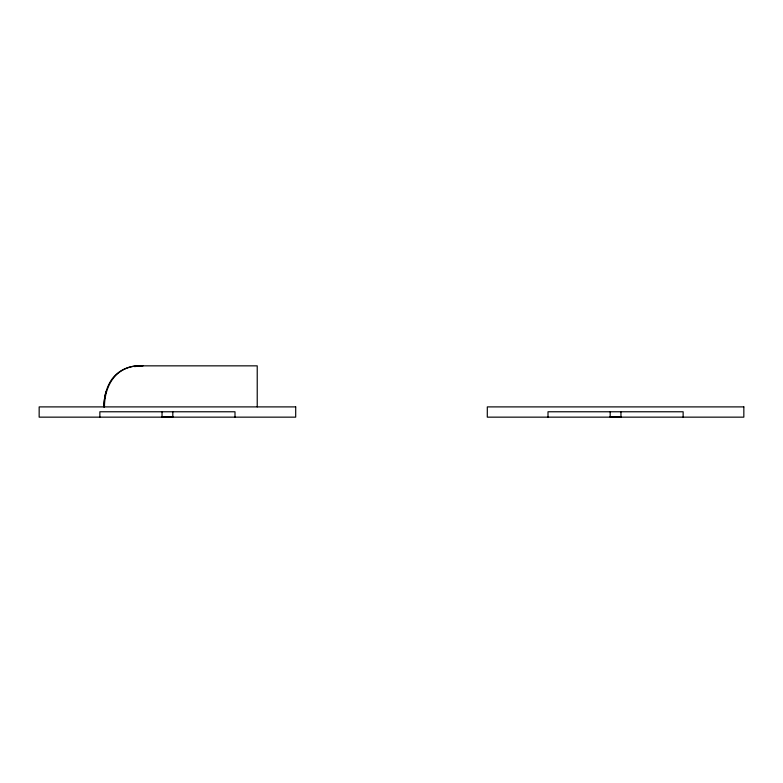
<?xml version="1.0" encoding="UTF-8"?>
<svg xmlns="http://www.w3.org/2000/svg" width="783" height="783" viewBox="0 0 783 783"><rect width="100%" height="100%" fill="white"/><g stroke="black" fill="none" stroke-linecap="round" stroke-linejoin="round"><path stroke-width="1.17" d="M103.963 406.896L103.963 406.837A40.99 29.059 -90 0 1 106.008 391.745L106.772 389.386A40.97 30.811 90 0 1 109.728 382.74C115.355 371.954 127.423 365.592 139.443 365.847L257.225 365.847L257.225 406.896M134.353 366.571L135.567 366.366M134.979 366.571L136.017 366.405M137.612 366.082L141.811 365.847M138.474 366.082L143.035 365.847M139.922 365.847C130.321 365.632 120.572 369.527 114.347 376.956A41.019 32.338 -90 0 0 110.315 382.74L109.209 384.874A40.853 30.566 -90 0 0 105.911 394.172L105.392 396.638A40.334 28.442 90 0 0 104.462 406.837L103.963 406.837A40.99 29.059 90 0 1 106.008 391.745M162.052 416.899L172.808 416.899M610.192 416.899L620.948 416.899M683.138 417.153L683.138 411.77L548.002 411.77L548.002 417.153M620.958 411.77L620.958 416.899M610.182 411.77L610.182 416.899M234.998 417.153L234.998 411.77L99.862 411.77L99.862 417.153M172.818 411.77L172.818 416.899M162.042 411.77L162.042 416.899M295.69 406.896L39.17 406.896L39.15 417.153L295.69 417.153L295.71 406.896M743.83 406.896L487.31 406.896L487.29 417.153L743.83 417.153L743.85 406.896"/></g></svg>
